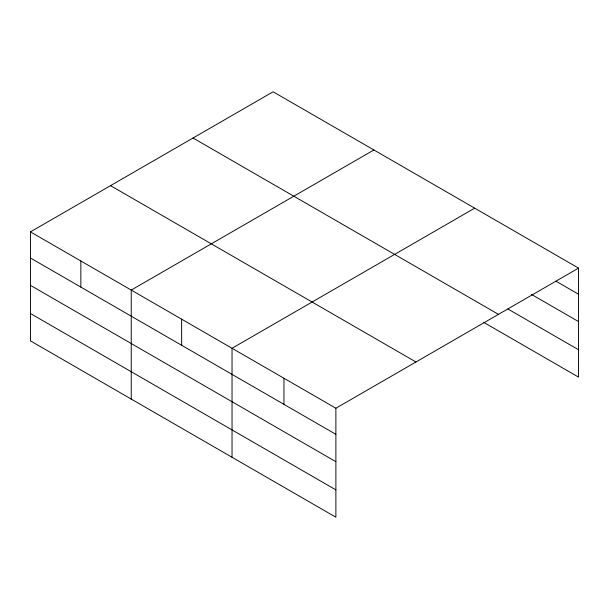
<?xml version="1.0" encoding="UTF-8"?>
<svg xmlns="http://www.w3.org/2000/svg" width="609" height="609" viewBox="0 0 609 609"><rect width="100%" height="100%" fill="white"/><g stroke="black" fill="none" stroke-linecap="round" stroke-linejoin="round"><path stroke-width="0.91" d="M335.879 461.683L335.879 408.228L30.45 231.884L30.45 340.88L335.879 517.216L335.879 461.683L30.45 285.347M483.63 322.313L578.55 377.116L578.55 268.12L273.121 91.784L30.45 231.884M373.911 149.974L131.239 290.074L131.239 399.07M474.7 208.164L232.037 348.272L232.037 457.26M335.879 408.228L578.55 268.12M555.834 281.114L578.55 294.231M531.497 294.413L578.55 321.582M507.967 309.014L578.55 349.764M193.038 138.015L498.466 314.358M110.533 185.654L415.962 361.99M30.45 257.995L335.879 434.331M30.45 313.528L335.879 489.864M283.954 378.25L283.954 404.353M181.634 319.177L181.634 345.28M80.845 260.979L80.845 287.09"/></g></svg>
